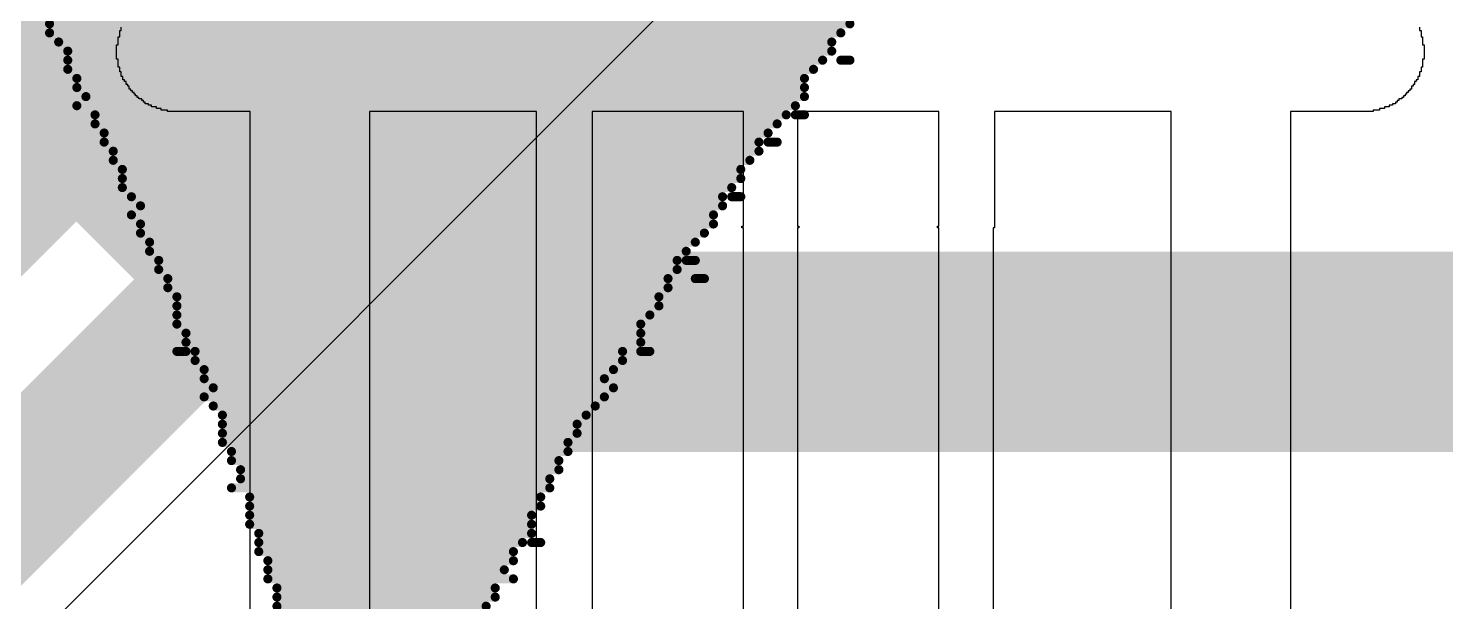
# Model space of a CAD drawing. Header units: millimetres. Extents: x -0.27 to 4.7, y -0.39 to 2.83.
# Drawn here: x 2.1827 to 2.3385, y 1.3655 to 1.4285 of the extents above; entities that cross this region are included whole.
import ezdxf

# ---------------------------------------------------------------- set-up
doc = ezdxf.new("R2010")
doc.units = ezdxf.units.MM
doc.header["$MEASUREMENT"] = 0
for name, color, linetype in [('BottomLayer', 5, 'Continuous'), ('BottomOverlay', 54, 'Continuous'), ('TopLayer', 1, 'Continuous'), ('TopOverlay', 2, 'Continuous')]:
    doc.layers.add(name, color=color, linetype=linetype)

msp = doc.modelspace()

# ---------------------------------------------------------------- linework, layer by layer
at = {"layer": 'BottomLayer'}
msp.add_line((1.81101, 0.98899), (2.29023, 1.4682), dxfattribs=at)
for points, const_width in [([(1.802, 1.039), (2.28095, 1.51795)], 0.025), ([(1.802, 0.998), (2.28495, 1.48095)], 0.015)]:
    msp.add_lwpolyline(points, dxfattribs=dict(at, const_width=const_width))
at = {"layer": 'BottomOverlay', "const_width": 0.001}
for points in [[(2.185, 1.429), (2.273, 1.429)], [(2.185, 1.428), (2.272, 1.428)], [(2.186, 1.427), (2.271, 1.427)], [(2.187, 1.426), (2.271, 1.426)], [(2.187, 1.425), (2.27, 1.425)], [(2.187, 1.424), (2.269, 1.424)], [(2.272, 1.425), (2.273, 1.425)], [(2.188, 1.423), (2.268, 1.423)], [(2.188, 1.422), (2.268, 1.422)], [(2.189, 1.421), (2.268, 1.421)], [(2.188, 1.42), (2.267, 1.42)], [(2.19, 1.419), (2.266, 1.419)], [(2.19, 1.418), (2.265, 1.418)], [(2.267, 1.419), (2.268, 1.419)], [(2.191, 1.417), (2.264, 1.417)], [(2.191, 1.416), (2.263, 1.416)], [(2.192, 1.415), (2.263, 1.415)], [(2.264, 1.416), (2.265, 1.416)], [(2.192, 1.414), (2.262, 1.414)], [(2.193, 1.413), (2.261, 1.413)], [(2.193, 1.412), (2.261, 1.412)], [(2.193, 1.411), (2.26, 1.411)], [(2.194, 1.41), (2.259, 1.41)], [(2.26, 1.41), (2.261, 1.41)], [(2.195, 1.409), (2.259, 1.409)], [(2.194, 1.408), (2.258, 1.408)], [(2.195, 1.407), (2.258, 1.407)], [(2.195, 1.406), (2.257, 1.406)], [(2.196, 1.405), (2.256, 1.405)], [(2.196, 1.404), (2.255, 1.404)], [(2.197, 1.403), (2.254, 1.403)], [(2.197, 1.402), (2.254, 1.402)], [(2.255, 1.403), (2.256, 1.403)], [(2.198, 1.401), (2.253, 1.401)], [(2.256, 1.401), (2.257, 1.401)], [(2.198, 1.4), (2.253, 1.4)], [(2.199, 1.399), (2.252, 1.399)], [(2.199, 1.398), (2.252, 1.398)], [(2.199, 1.397), (2.251, 1.397)], [(2.199, 1.396), (2.25, 1.396)], [(2.2, 1.395), (2.25, 1.395)], [(2.199, 1.393), (2.2, 1.393)], [(2.2, 1.394), (2.25, 1.394)], [(2.201, 1.393), (2.248, 1.393)], [(2.25, 1.393), (2.251, 1.393)], [(2.201, 1.392), (2.248, 1.392)], [(2.202, 1.391), (2.247, 1.391)], [(2.202, 1.39), (2.246, 1.39)], [(2.202, 1.388), (2.246, 1.388)], [(2.203, 1.389), (2.247, 1.389)], [(2.203, 1.387), (2.245, 1.387)], [(2.204, 1.386), (2.244, 1.386)], [(2.204, 1.385), (2.243, 1.385)], [(2.204, 1.384), (2.243, 1.384)], [(2.204, 1.383), (2.242, 1.383)], [(2.205, 1.382), (2.242, 1.382)], [(2.205, 1.381), (2.241, 1.381)], [(2.206, 1.38), (2.241, 1.38)], [(2.206, 1.379), (2.24, 1.379)], [(2.205, 1.378), (2.24, 1.378)], [(2.207, 1.377), (2.239, 1.377)], [(2.207, 1.376), (2.239, 1.376)], [(2.207, 1.375), (2.238, 1.375)], [(2.207, 1.374), (2.238, 1.374)], [(2.208, 1.373), (2.238, 1.373)], [(2.208, 1.372), (2.237, 1.372)], [(2.208, 1.371), (2.236, 1.371)], [(2.238, 1.372), (2.239, 1.372)], [(2.209, 1.37), (2.236, 1.37)], [(2.209, 1.369), (2.235, 1.369)], [(2.209, 1.368), (2.236, 1.368)], [(2.21, 1.367), (2.234, 1.367)], [(2.21, 1.366), (2.234, 1.366)], [(2.21, 1.365), (2.233, 1.365)]]:
    msp.add_lwpolyline(points, dxfattribs=at)
at = {"layer": 'BottomOverlay', "const_width": 0.0005}
for points in [[(2.18475, 1.429, 1), (2.18525, 1.429, 1)], [(2.27275, 1.429, 1), (2.27325, 1.429, 1)], [(2.18475, 1.428, 1), (2.18525, 1.428, 1)], [(2.18575, 1.427, 1), (2.18625, 1.427, 1)], [(2.27075, 1.427, 1), (2.27125, 1.427, 1)], [(2.27175, 1.428, 1), (2.27225, 1.428, 1)], [(2.18675, 1.426, 1), (2.18725, 1.426, 1)], [(2.27075, 1.426, 1), (2.27125, 1.426, 1)], [(2.18675, 1.425, 1), (2.18725, 1.425, 1)], [(2.18675, 1.424, 1), (2.18725, 1.424, 1)], [(2.26875, 1.424, 1), (2.26925, 1.424, 1)], [(2.26975, 1.425, 1), (2.27025, 1.425, 1)], [(2.27175, 1.425, 1), (2.27225, 1.425, 1)], [(2.27275, 1.425, 1), (2.27325, 1.425, 1)], [(2.18775, 1.423, 1), (2.18825, 1.423, 1)], [(2.26775, 1.423, 1), (2.26825, 1.423, 1)], [(2.18775, 1.422, 1), (2.18825, 1.422, 1)], [(2.18875, 1.421, 1), (2.18925, 1.421, 1)], [(2.26775, 1.422, 1), (2.26825, 1.422, 1)], [(2.26775, 1.421, 1), (2.26825, 1.421, 1)], [(2.18775, 1.42, 1), (2.18825, 1.42, 1)], [(2.26675, 1.42, 1), (2.26725, 1.42, 1)], [(2.18975, 1.419, 1), (2.19025, 1.419, 1)], [(2.18975, 1.418, 1), (2.19025, 1.418, 1)], [(2.26475, 1.418, 1), (2.26525, 1.418, 1)], [(2.26575, 1.419, 1), (2.26625, 1.419, 1)], [(2.26675, 1.419, 1), (2.26725, 1.419, 1)], [(2.26775, 1.419, 1), (2.26825, 1.419, 1)], [(2.19075, 1.417, 1), (2.19125, 1.417, 1)], [(2.26375, 1.417, 1), (2.26425, 1.417, 1)], [(2.19075, 1.416, 1), (2.19125, 1.416, 1)], [(2.19175, 1.415, 1), (2.19225, 1.415, 1)], [(2.26275, 1.416, 1), (2.26325, 1.416, 1)], [(2.26275, 1.415, 1), (2.26325, 1.415, 1)], [(2.26375, 1.416, 1), (2.26425, 1.416, 1)], [(2.26475, 1.416, 1), (2.26525, 1.416, 1)], [(2.19175, 1.414, 1), (2.19225, 1.414, 1)], [(2.19275, 1.413, 1), (2.19325, 1.413, 1)], [(2.26075, 1.413, 1), (2.26125, 1.413, 1)], [(2.26175, 1.414, 1), (2.26225, 1.414, 1)], [(2.19275, 1.412, 1), (2.19325, 1.412, 1)], [(2.26075, 1.412, 1), (2.26125, 1.412, 1)], [(2.19275, 1.411, 1), (2.19325, 1.411, 1)], [(2.19375, 1.41, 1), (2.19425, 1.41, 1)], [(2.25875, 1.41, 1), (2.25925, 1.41, 1)], [(2.25975, 1.411, 1), (2.26025, 1.411, 1)], [(2.25975, 1.41, 1), (2.26025, 1.41, 1)], [(2.26075, 1.41, 1), (2.26125, 1.41, 1)], [(2.19475, 1.409, 1), (2.19525, 1.409, 1)], [(2.25875, 1.409, 1), (2.25925, 1.409, 1)], [(2.19375, 1.408, 1), (2.19425, 1.408, 1)], [(2.19475, 1.407, 1), (2.19525, 1.407, 1)], [(2.25775, 1.408, 1), (2.25825, 1.408, 1)], [(2.25775, 1.407, 1), (2.25825, 1.407, 1)], [(2.19475, 1.406, 1), (2.19525, 1.406, 1)], [(2.25675, 1.406, 1), (2.25725, 1.406, 1)], [(2.19575, 1.405, 1), (2.19625, 1.405, 1)], [(2.19575, 1.404, 1), (2.19625, 1.404, 1)], [(2.25475, 1.404, 1), (2.25525, 1.404, 1)], [(2.25575, 1.405, 1), (2.25625, 1.405, 1)], [(2.19675, 1.403, 1), (2.19725, 1.403, 1)], [(2.19675, 1.402, 1), (2.19725, 1.402, 1)], [(2.25375, 1.403, 1), (2.25425, 1.403, 1)], [(2.25375, 1.402, 1), (2.25425, 1.402, 1)], [(2.25475, 1.403, 1), (2.25525, 1.403, 1)], [(2.25575, 1.403, 1), (2.25625, 1.403, 1)], [(2.19775, 1.401, 1), (2.19825, 1.401, 1)], [(2.25275, 1.401, 1), (2.25325, 1.401, 1)], [(2.25575, 1.401, 1), (2.25625, 1.401, 1)], [(2.25675, 1.401, 1), (2.25725, 1.401, 1)], [(2.19775, 1.4, 1), (2.19825, 1.4, 1)], [(2.19875, 1.399, 1), (2.19925, 1.399, 1)], [(2.25175, 1.399, 1), (2.25225, 1.399, 1)], [(2.25275, 1.4, 1), (2.25325, 1.4, 1)], [(2.19875, 1.398, 1), (2.19925, 1.398, 1)], [(2.25175, 1.398, 1), (2.25225, 1.398, 1)], [(2.19875, 1.397, 1), (2.19925, 1.397, 1)], [(2.19875, 1.396, 1), (2.19925, 1.396, 1)], [(2.24975, 1.396, 1), (2.25025, 1.396, 1)], [(2.25075, 1.397, 1), (2.25125, 1.397, 1)], [(2.19975, 1.395, 1), (2.20025, 1.395, 1)], [(2.24975, 1.395, 1), (2.25025, 1.395, 1)], [(2.19875, 1.393, 1), (2.19925, 1.393, 1)], [(2.19975, 1.394, 1), (2.20025, 1.394, 1)], [(2.19975, 1.393, 1), (2.20025, 1.393, 1)], [(2.20075, 1.393, 1), (2.20125, 1.393, 1)], [(2.24775, 1.393, 1), (2.24825, 1.393, 1)], [(2.24975, 1.394, 1), (2.25025, 1.394, 1)], [(2.24975, 1.393, 1), (2.25025, 1.393, 1)], [(2.25075, 1.393, 1), (2.25125, 1.393, 1)], [(2.20075, 1.392, 1), (2.20125, 1.392, 1)], [(2.24775, 1.392, 1), (2.24825, 1.392, 1)], [(2.20175, 1.391, 1), (2.20225, 1.391, 1)], [(2.20175, 1.39, 1), (2.20225, 1.39, 1)], [(2.24575, 1.39, 1), (2.24625, 1.39, 1)], [(2.24675, 1.391, 1), (2.24725, 1.391, 1)], [(2.20175, 1.388, 1), (2.20225, 1.388, 1)], [(2.20275, 1.389, 1), (2.20325, 1.389, 1)], [(2.24575, 1.388, 1), (2.24625, 1.388, 1)], [(2.24675, 1.389, 1), (2.24725, 1.389, 1)], [(2.20275, 1.387, 1), (2.20325, 1.387, 1)], [(2.24475, 1.387, 1), (2.24525, 1.387, 1)], [(2.20375, 1.386, 1), (2.20425, 1.386, 1)], [(2.20375, 1.385, 1), (2.20425, 1.385, 1)], [(2.24275, 1.385, 1), (2.24325, 1.385, 1)], [(2.24375, 1.386, 1), (2.24425, 1.386, 1)], [(2.20375, 1.384, 1), (2.20425, 1.384, 1)], [(2.24275, 1.384, 1), (2.24325, 1.384, 1)], [(2.20375, 1.383, 1), (2.20425, 1.383, 1)], [(2.20475, 1.382, 1), (2.20525, 1.382, 1)], [(2.24175, 1.383, 1), (2.24225, 1.383, 1)], [(2.24175, 1.382, 1), (2.24225, 1.382, 1)], [(2.20475, 1.381, 1), (2.20525, 1.381, 1)], [(2.24075, 1.381, 1), (2.24125, 1.381, 1)], [(2.20575, 1.38, 1), (2.20625, 1.38, 1)], [(2.20575, 1.379, 1), (2.20625, 1.379, 1)], [(2.23975, 1.379, 1), (2.24025, 1.379, 1)], [(2.24075, 1.38, 1), (2.24125, 1.38, 1)], [(2.20475, 1.378, 1), (2.20525, 1.378, 1)], [(2.23975, 1.378, 1), (2.24025, 1.378, 1)], [(2.20675, 1.377, 1), (2.20725, 1.377, 1)], [(2.20675, 1.376, 1), (2.20725, 1.376, 1)], [(2.23875, 1.377, 1), (2.23925, 1.377, 1)], [(2.23875, 1.376, 1), (2.23925, 1.376, 1)], [(2.20675, 1.375, 1), (2.20725, 1.375, 1)], [(2.20675, 1.374, 1), (2.20725, 1.374, 1)], [(2.23775, 1.375, 1), (2.23825, 1.375, 1)], [(2.23775, 1.374, 1), (2.23825, 1.374, 1)], [(2.20775, 1.373, 1), (2.20825, 1.373, 1)], [(2.23775, 1.373, 1), (2.23825, 1.373, 1)], [(2.20775, 1.372, 1), (2.20825, 1.372, 1)], [(2.20775, 1.371, 1), (2.20825, 1.371, 1)], [(2.23575, 1.371, 1), (2.23625, 1.371, 1)], [(2.23675, 1.372, 1), (2.23725, 1.372, 1)], [(2.23775, 1.372, 1), (2.23825, 1.372, 1)], [(2.23875, 1.372, 1), (2.23925, 1.372, 1)], [(2.20875, 1.37, 1), (2.20925, 1.37, 1)], [(2.23575, 1.37, 1), (2.23625, 1.37, 1)], [(2.20875, 1.369, 1), (2.20925, 1.369, 1)], [(2.20875, 1.368, 1), (2.20925, 1.368, 1)], [(2.23475, 1.369, 1), (2.23525, 1.369, 1)], [(2.23575, 1.368, 1), (2.23625, 1.368, 1)], [(2.20975, 1.367, 1), (2.21025, 1.367, 1)], [(2.23375, 1.367, 1), (2.23425, 1.367, 1)], [(2.20975, 1.366, 1), (2.21025, 1.366, 1)], [(2.20975, 1.365, 1), (2.21025, 1.365, 1)], [(2.23275, 1.365, 1), (2.23325, 1.365, 1)], [(2.23375, 1.366, 1), (2.23425, 1.366, 1)]]:
    msp.add_lwpolyline(points, format="xyb", close=True, dxfattribs=at)
at = {"layer": 'TopLayer', "const_width": 0.022}
for points in [[(2.04282, 1.56795), (2.21782, 1.39295)], [(2.21782, 1.39295), (2.545, 1.39295)]]:
    msp.add_lwpolyline(points, dxfattribs=at)
at = {"layer": 'TopLayer', "const_width": 0.011}
msp.add_lwpolyline([(2.21232, 1.39295, 1), (2.22332, 1.39295, 1)], format="xyb", close=True, dxfattribs=at)
msp.add_lwpolyline([(2.21232, 1.39295, 1), (2.22332, 1.39295, 1)], format="xyb", close=True, dxfattribs=at)
at = {"layer": 'TopOverlay'}
for p, q in [((2.19254, 1.42669), (2.19254, 1.42757)), ((2.19254, 1.42757), (2.19272, 1.42757)), ((2.19272, 1.42757), (2.19272, 1.42827)), ((2.19272, 1.42827), (2.19289, 1.42827)), ((2.19289, 1.42827), (2.19289, 1.42862)), ((2.33561, 1.42862), (2.33561, 1.42827)), ((2.33561, 1.42827), (2.33579, 1.42827)), ((2.33579, 1.42827), (2.33579, 1.42757)), ((2.33579, 1.42757), (2.33596, 1.42757)), ((2.33596, 1.42757), (2.33596, 1.42669)), ((2.19237, 1.42512), (2.19237, 1.42669)), ((2.19237, 1.42669), (2.19254, 1.42669)), ((2.33596, 1.42669), (2.33614, 1.42669)), ((2.33614, 1.42669), (2.33614, 1.42512)), ((2.19254, 1.42512), (2.19237, 1.42512)), ((2.19254, 1.42425), (2.19254, 1.42512)), ((2.33614, 1.42512), (2.33596, 1.42512)), ((2.33596, 1.42512), (2.33596, 1.42425)), ((2.19272, 1.42425), (2.19254, 1.42425)), ((2.19272, 1.42372), (2.19272, 1.42425)), ((2.19289, 1.42372), (2.19272, 1.42372)), ((2.19289, 1.4232), (2.19289, 1.42372)), ((2.19307, 1.4232), (2.19289, 1.4232)), ((2.19307, 1.42285), (2.19307, 1.4232)), ((2.19324, 1.42285), (2.19307, 1.42285)), ((2.19324, 1.42267), (2.19324, 1.42285)), ((2.33544, 1.42285), (2.33526, 1.42285)), ((2.33526, 1.42285), (2.33526, 1.42267)), ((2.33561, 1.4232), (2.33544, 1.4232)), ((2.33544, 1.4232), (2.33544, 1.42285)), ((2.33579, 1.42372), (2.33561, 1.42372)), ((2.33561, 1.42372), (2.33561, 1.4232)), ((2.33596, 1.42425), (2.33579, 1.42425)), ((2.33579, 1.42425), (2.33579, 1.42372)), ((2.19341, 1.42267), (2.19324, 1.42267)), ((2.19341, 1.42232), (2.19341, 1.42267)), ((2.19359, 1.42232), (2.19341, 1.42232)), ((2.19359, 1.42215), (2.19359, 1.42232)), ((2.19376, 1.42215), (2.19359, 1.42215)), ((2.19376, 1.4218), (2.19376, 1.42215)), ((2.19394, 1.4218), (2.19376, 1.4218)), ((2.19394, 1.42162), (2.19394, 1.4218)), ((2.19411, 1.42162), (2.19394, 1.42162)), ((2.19411, 1.42145), (2.19411, 1.42162)), ((2.19429, 1.42145), (2.19411, 1.42145)), ((2.19429, 1.42127), (2.19429, 1.42145)), ((2.19446, 1.42127), (2.19429, 1.42127)), ((2.19446, 1.4211), (2.19446, 1.42127)), ((2.33421, 1.42127), (2.33404, 1.42127)), ((2.33404, 1.42127), (2.33404, 1.4211)), ((2.33439, 1.42145), (2.33421, 1.42145)), ((2.33421, 1.42145), (2.33421, 1.42127)), ((2.33456, 1.42162), (2.33439, 1.42162)), ((2.33439, 1.42162), (2.33439, 1.42145)), ((2.33474, 1.4218), (2.33456, 1.4218)), ((2.33456, 1.4218), (2.33456, 1.42162)), ((2.33491, 1.42215), (2.33474, 1.42215)), ((2.33474, 1.42215), (2.33474, 1.4218)), ((2.33509, 1.42232), (2.33491, 1.42232)), ((2.33491, 1.42232), (2.33491, 1.42215)), ((2.33526, 1.42267), (2.33509, 1.42267)), ((2.33509, 1.42267), (2.33509, 1.42232)), ((2.19464, 1.4211), (2.19446, 1.4211)), ((2.19464, 1.42092), (2.19464, 1.4211)), ((2.19481, 1.42092), (2.19464, 1.42092)), ((2.19481, 1.42075), (2.19481, 1.42092)), ((2.19516, 1.42075), (2.19481, 1.42075)), ((2.19516, 1.42057), (2.19516, 1.42075)), ((2.19534, 1.42057), (2.19516, 1.42057)), ((2.19534, 1.4204), (2.19534, 1.42057)), ((2.19551, 1.4204), (2.19534, 1.4204)), ((2.19551, 1.42022), (2.19551, 1.4204)), ((2.19586, 1.42022), (2.19551, 1.42022)), ((2.19586, 1.42005), (2.19586, 1.42022)), ((2.19621, 1.42005), (2.19586, 1.42005)), ((2.19621, 1.41987), (2.19621, 1.42005)), ((2.19674, 1.41987), (2.19621, 1.41987)), ((2.19674, 1.4197), (2.19674, 1.41987)), ((2.19726, 1.4197), (2.19674, 1.4197)), ((2.19726, 1.41952), (2.19726, 1.4197)), ((2.33176, 1.4197), (2.33124, 1.4197)), ((2.33124, 1.4197), (2.33124, 1.41952)), ((2.33229, 1.41987), (2.33176, 1.41987)), ((2.33176, 1.41987), (2.33176, 1.4197)), ((2.33264, 1.42005), (2.33229, 1.42005)), ((2.33229, 1.42005), (2.33229, 1.41987)), ((2.33299, 1.42022), (2.33264, 1.42022)), ((2.33264, 1.42022), (2.33264, 1.42005)), ((2.33316, 1.4204), (2.33299, 1.4204)), ((2.33299, 1.4204), (2.33299, 1.42022)), ((2.33334, 1.42057), (2.33316, 1.42057)), ((2.33316, 1.42057), (2.33316, 1.4204)), ((2.33369, 1.42075), (2.33334, 1.42075)), ((2.33334, 1.42075), (2.33334, 1.42057)), ((2.33386, 1.42092), (2.33369, 1.42092)), ((2.33369, 1.42092), (2.33369, 1.42075)), ((2.33404, 1.4211), (2.33386, 1.4211)), ((2.33386, 1.4211), (2.33386, 1.42092)), ((2.19796, 1.41952), (2.19726, 1.41952)), ((2.19796, 1.41935), (2.19796, 1.41952)), ((2.20706, 1.41935), (2.19796, 1.41935)), ((2.20706, 1.27225), (2.20706, 1.41935)), ((2.23854, 1.41935), (2.22018, 1.41935)), ((2.22018, 1.41935), (2.22018, 1.30321)), ((2.23854, 1.29167), (2.23854, 1.41935)), ((2.26128, 1.41935), (2.24466, 1.41935)), ((2.24466, 1.41935), (2.24466, 1.28992)), ((2.26128, 1.40676), (2.26128, 1.41935)), ((2.28279, 1.41935), (2.26722, 1.41935)), ((2.26722, 1.41935), (2.26722, 1.40676)), ((2.28279, 1.40676), (2.28279, 1.41935)), ((2.30833, 1.41935), (2.28891, 1.41935)), ((2.28891, 1.41935), (2.28891, 1.40658)), ((2.30833, 1.38087), (2.30833, 1.41935)), ((2.33054, 1.41935), (2.32144, 1.41935)), ((2.32144, 1.41935), (2.32144, 1.27225)), ((2.33124, 1.41952), (2.33054, 1.41952)), ((2.33054, 1.41952), (2.33054, 1.41935)), ((2.2611, 1.40658), (2.2611, 1.40676)), ((2.2611, 1.40676), (2.26128, 1.40676)), ((2.26128, 1.40658), (2.2611, 1.40658)), ((2.26128, 1.27155), (2.26128, 1.40658)), ((2.26722, 1.40676), (2.2674, 1.40676)), ((2.2674, 1.40658), (2.26722, 1.40658)), ((2.26722, 1.40658), (2.26722, 1.27155)), ((2.2674, 1.40676), (2.2674, 1.40658)), ((2.28262, 1.40658), (2.28262, 1.40676)), ((2.28262, 1.40676), (2.28279, 1.40676)), ((2.28279, 1.40658), (2.28262, 1.40658)), ((2.28279, 1.29114), (2.28279, 1.40658)), ((2.28891, 1.40658), (2.28874, 1.40658)), ((2.28874, 1.40658), (2.28874, 1.29324)), ((2.30833, 1.38069), (2.30833, 1.38087)), ((2.30833, 1.27155), (2.30833, 1.38069))]:
    msp.add_line(p, q, dxfattribs=at)

doc.saveas('drawing.dxf')
